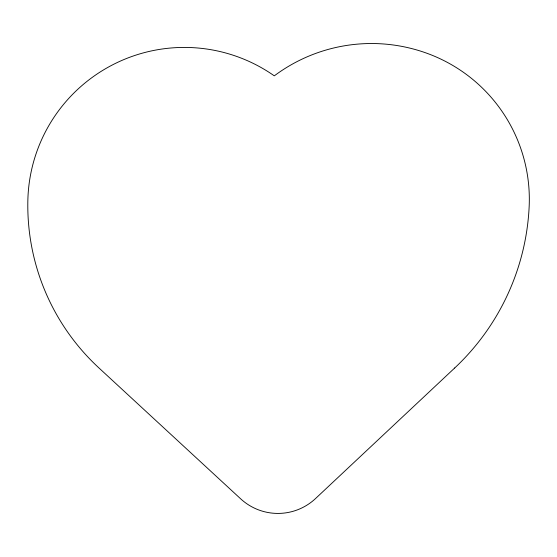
<?xml version="1.0" encoding="UTF-8"?>
<svg xmlns="http://www.w3.org/2000/svg" width="557" height="557" viewBox="0 0 557 557"><rect width="100%" height="100%" fill="white"/><g stroke="black" fill="none" stroke-linecap="round" stroke-linejoin="round"><path stroke-width="0.84" d="M454.7 367.982L315.213 498.849A54.927 54.927 0 0 1 240.687 498.849L98.972 367.982A221.331 221.331 0 0 1 27.85 200.527A156.538 156.538 0 0 1 274.295 75.843A162.372 162.372 0 0 1 428.577 53.883A155.347 155.347 0 0 1 529.15 206.8A236.648 236.648 0 0 1 454.7 367.982"/></g></svg>
